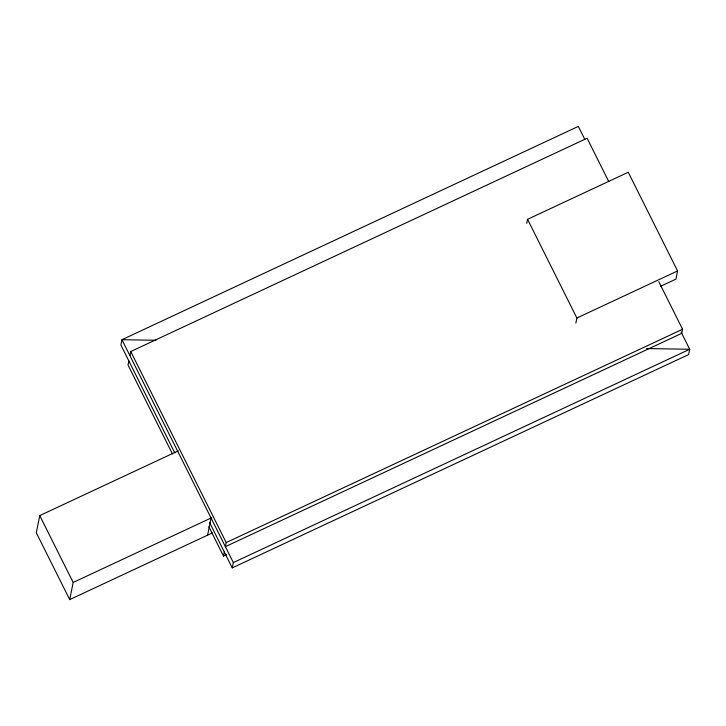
<?xml version="1.0" encoding="UTF-8"?>
<svg xmlns="http://www.w3.org/2000/svg" width="726" height="726" viewBox="0 0 726 726"><rect width="100%" height="100%" fill="white"/><g stroke="black" fill="none" stroke-linecap="round" stroke-linejoin="round"><path stroke-width="1.09" d="M178.333 450.828L39.758 515.596L36.3 532.748L69.714 599.603L212.391 532.911M69.714 599.603L73.172 582.461L39.758 515.596M128.847 360.931L128.021 365.015L172.47 453.968M129.918 355.631L130.744 351.547L587.098 138.23L608.824 181.691M207.609 535.153L211.066 518.01M226.566 554.61L223.49 556.052L224.316 551.969M130.744 351.547L226.203 542.576L225.387 546.66L681.741 333.343L682.567 329.268L658.827 281.761M681.097 332.045L689.7 349.27L688.629 354.569L232.266 567.886L233.336 562.577L121.959 339.704L578.323 126.397L584.902 139.564M526.731 223.399L527.557 219.316L628.253 172.253L677.576 270.952L675.924 279.111L660.515 286.316M575.854 323.115L576.88 318.015L527.557 219.316M576.88 318.015L677.576 270.952M73.172 582.461L211.747 517.692M226.203 542.576L682.567 329.268M233.336 562.577L689.7 349.27L646.639 348.544M155.954 340.276L121.959 339.704L120.888 345.013L174.812 452.915M209.487 522.303L232.266 567.886M208.843 526.74L223.49 556.052"/></g></svg>
